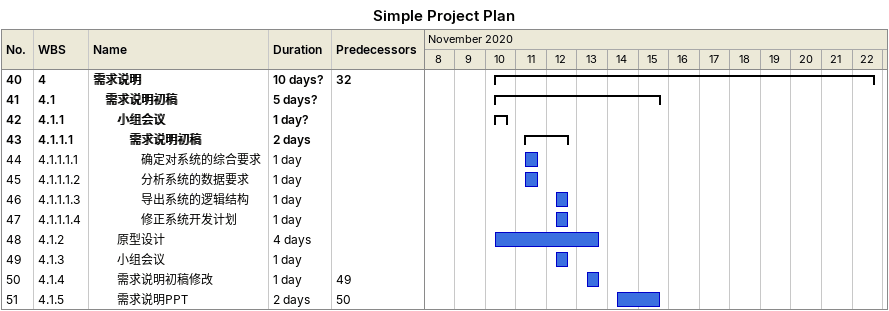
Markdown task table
Simple Project Plan

| ID | WBS | Task | Duration | Start | Finish | Predecessors |
|---|---|---|---|---|---|---|
| 40 | 4 | **需求说明** | 10d? | 2020-11-10 | 2020-11-22 | 32 |
| 41 | 4.1 | **需求说明初稿** | 5d? | 2020-11-10 | 2020-11-15 |  |
| 42 | 4.1.1 | **小组会议** | 1d? | 2020-11-10 | 2020-11-10 |  |
| 43 | 4.1.1.1 | **需求说明初稿** | 2d | 2020-11-11 | 2020-11-12 |  |
| 44 | 4.1.1.1.1 | 确定对系统的综合要求 | 1d | 2020-11-11 | 2020-11-11 |  |
| 45 | 4.1.1.1.2 | 分析系统的数据要求 | 1d | 2020-11-11 | 2020-11-11 |  |
| 46 | 4.1.1.1.3 | 导出系统的逻辑结构 | 1d | 2020-11-12 | 2020-11-12 |  |
| 47 | 4.1.1.1.4 | 修正系统开发计划 | 1d | 2020-11-12 | 2020-11-12 |  |
| 48 | 4.1.2 | 原型设计 | 4d | 2020-11-10 | 2020-11-13 |  |
| 49 | 4.1.3 | 小组会议 | 1d | 2020-11-12 | 2020-11-12 |  |
| 50 | 4.1.4 | 需求说明初稿修改 | 1d | 2020-11-13 | 2020-11-13 | 49 |
| 51 | 4.1.5 | 需求说明PPT | 2d | 2020-11-14 | 2020-11-15 | 50 |
